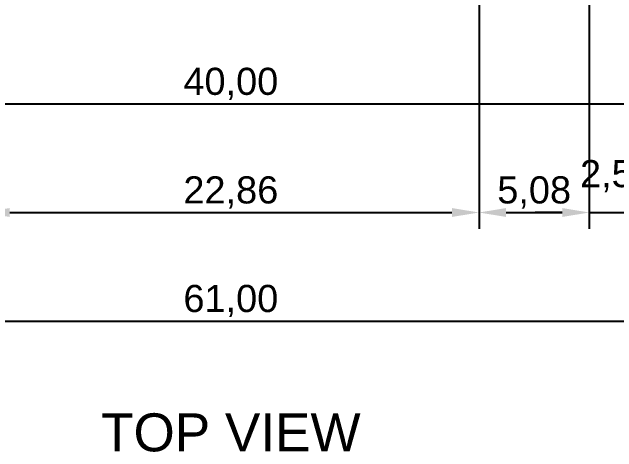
# Model space of a CAD drawing. Header units: millimetres. Extents: x 5 to 205, y 5 to 144.
# Drawn here: x 51.43 to 79.28, y 31.48 to 51.73 of the extents above; entities that cross this region are included whole.
import ezdxf
from ezdxf.enums import TextEntityAlignment as Align

# ---------------------------------------------------------------- set-up
doc = ezdxf.new("R2010")
doc.units = ezdxf.units.MM
doc.layers.add('DIM', color=4, linetype='CONTINUOUS')
doc.layers.add('TEXT', color=7, linetype='CONTINUOUS')
doc.styles.add('CJK', font='arial.ttf')
doc.dimstyles.new('PCB2', dxfattribs={"dimtxt": 1.25, "dimasz": 1.25, "dimexe": 0.75, "dimexo": 0.5, "dimgap": 0.3, "dimtad": 1, "dimzin": 0, "dimtxsty": 'CJK', "dimcen": 2.5, "dimclrd": 4, "dimclre": 4, "dimclrt": 4, "dimazin": 3, "dimtfac": 1, "dimtmove": 0, "dimatfit": 3})

msp = doc.modelspace()

# ---------------------------------------------------------------- texts
at = {"layer": 'TEXT', "style": 'CJK'}
msp.add_text('TOP VIEW', height=1.75, dxfattribs=at).set_placement((61.5, 31.5), align=Align.CENTER)

# ---------------------------------------------------------------- dimensions: what is measured, and where the dimension line sits
at = {"layer": 'DIM'}
for base, p1, p2 in [((50.07, 42.5), (50.07, 62.404), (72.93, 62.404)), ((72.93, 42.5), (72.93, 62.404), (78.01, 62.404)), ((78.01, 42.5), (78.01, 62.404), (80.55, 62.404)), ((41.5, 47.5), (41.5, 56.997), (81.5, 56.997)), ((31, 37.5), (31, 52.5), (92, 52.5))]:
    msp.add_linear_dim(base=base, p1=p1, p2=p2, dimstyle='PCB2', dxfattribs=at).render()

doc.saveas('drawing.dxf')
